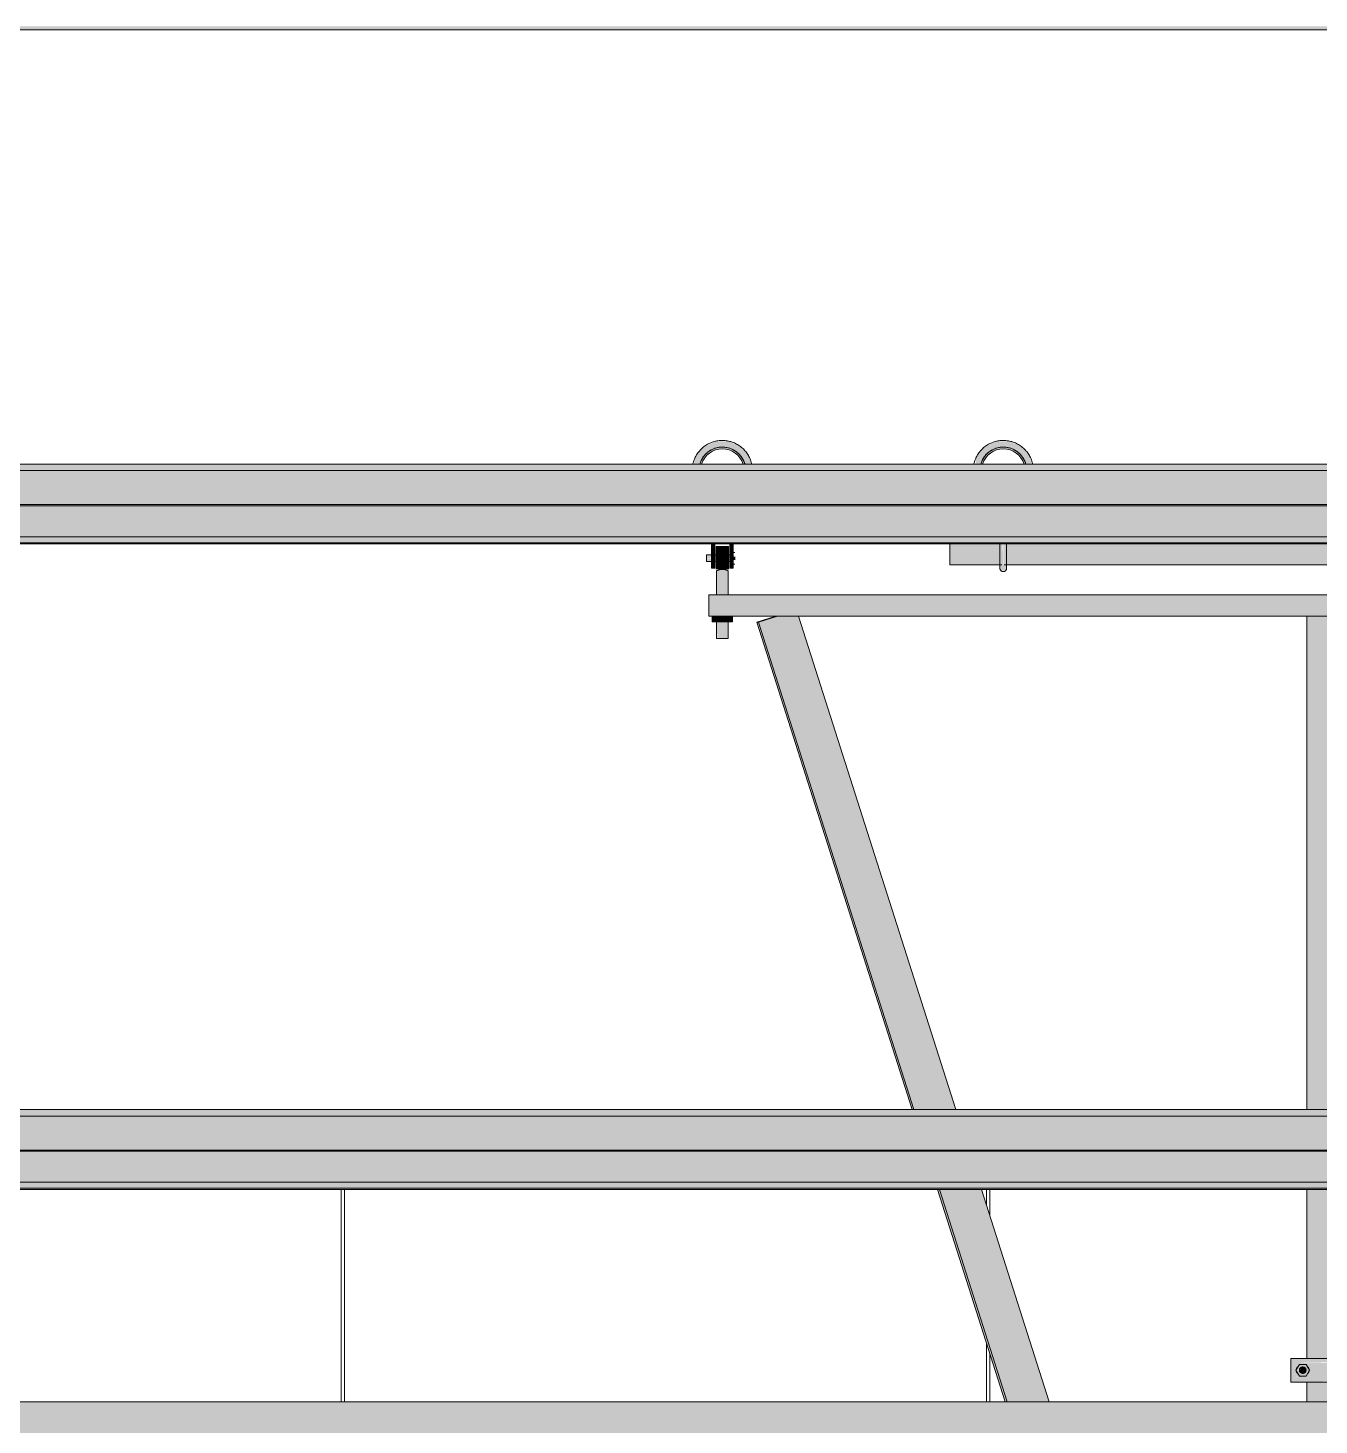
# Model space of a CAD drawing. Header units: inches. Extents: x 20426 to 92531, y -195 to 750.
# Drawn here: x 27466.6 to 27563.1, y 220.9 to 325.3 of the extents above; entities that cross this region are included whole.
import ezdxf

# ---------------------------------------------------------------- set-up
doc = ezdxf.new("R2010")
doc.units = ezdxf.units.IN
doc.header["$MEASUREMENT"] = 0
for name, color, linetype, lineweight in [('A-GLAZ-CWMG', 51, 'Continuous', 9), ('A-WALL-PATT', 111, 'Continuous', 13), ('M-HVAC-DUCT', 70, 'Continuous', 9), ('Q-SPCQ', 91, 'Continuous', 9), ('S-BEAM', 12, 'Continuous', 9)]:
    doc.layers.add(name, color=color, linetype=linetype, lineweight=lineweight)

# ---------------------------------------------------------------- blocks, each defined once
blk = doc.blocks.new('Girt_Z - 8_D-757207-Elevation - South')
at = {"layer": 'S-BEAM'}
h = blk.add_hatch(color=256, dxfattribs=at)
h.paths.add_polyline_path([(25949.14, 244), (25971.39, 244), (25971.39, 244.48), (25890.95, 244.48), (25890.95, 244), (25914.59, 244)], flags=0)
h.paths.add_polyline_path([(24774.17, 244), (25830.8, 244), (25830.8, 244.48), (22795.77, 244.48), (22795.77, 244), (24765.53, 244)], flags=0)
h = blk.add_hatch(color=256, dxfattribs=at)
h.paths.add_polyline_path([(25707.24, 241.63), (25830.8, 241.63), (25830.8, 244), (22795.77, 244), (22795.77, 241.63), (25672.68, 241.63)], flags=0)
h.paths.add_polyline_path([(25925.06, 241.63), (25925.06, 242.13), (25971.39, 242.13), (25971.39, 244), (25890.95, 244), (25890.95, 241.63), (25914.59, 241.63)], flags=0)
h = blk.add_hatch(color=256, dxfattribs=at)
h.paths.add_polyline_path([(24808.73, 241.45), (25830.8, 241.47), (25830.8, 241.63), (22795.77, 241.63), (22795.77, 241.45), (24774.17, 241.45)], flags=0)
h.paths.add_polyline_path([(25925.06, 241.45), (25925.06, 241.63), (25890.95, 241.63), (25890.95, 241.45), (25914.59, 241.45)], flags=0)
h = blk.add_hatch(color=256, dxfattribs=at)
h.paths.add_polyline_path([(24843.29, 241.37), (25830.8, 241.41), (25830.8, 241.45), (22795.77, 241.41), (22795.77, 241.37), (24808.73, 241.37)], flags=0)
h.paths.add_polyline_path([(25925.06, 241.37), (25925.06, 241.45), (25890.95, 241.41), (25890.95, 241.37), (25914.59, 241.37)], flags=0)
h = blk.add_hatch(color=256, dxfattribs=at)
h.paths.add_polyline_path([(25629.48, 239.05), (25672.77, 239.05), (25672.77, 241.25), (25830.8, 241.25), (25830.8, 241.37), (22795.77, 241.37), (22795.77, 241.25), (22810.02, 241.25), (22810.02, 239.05), (25620.84, 239.05)], flags=0)
h.paths.add_polyline_path([(25890.95, 241.25), (25925.06, 241.25), (25925.06, 241.37), (25890.95, 241.37)], flags=0)
for points in [[(24635.94, 238.6), (25672.77, 238.6), (25672.77, 239.05), (22810.02, 239.05), (22810.02, 238.6), (24566.82, 238.6)], [(25672.77, 238.52), (25672.77, 238.6), (22810.02, 238.6), (22810.02, 238.52), (25672.68, 238.52)]]:
    blk.add_hatch(color=256, dxfattribs=at).paths.add_polyline_path(points, flags=0)
for p, q in [((22795.77, 244.48), (25830.8, 244.48)), ((22795.77, 244), (25830.8, 244)), ((22795.77, 241.45), (25830.8, 241.45)), ((22795.77, 241.37), (25830.8, 241.37)), ((22810.02, 239.05), (25672.77, 239.05)), ((22810.02, 238.6), (25672.77, 238.6)), ((22810.02, 238.52), (25672.77, 238.52))]:
    blk.add_line(p, q, dxfattribs=at)
blk = doc.blocks.new('Girt_Z - 8_D-V30-Elevation - South')
at = {"layer": 'S-BEAM'}
for points in [[(25949.14, 292.25), (25971.39, 292.25), (25971.39, 292.73), (22795.77, 292.73), (22795.77, 292.25), (25931.86, 292.25)], [(25949.14, 289.88), (25971.39, 289.88), (25971.39, 292.25), (22795.77, 292.25), (22795.77, 289.88), (25931.86, 289.88)], [(25003.12, 289.7), (25971.39, 289.72), (25971.39, 289.88), (22795.77, 289.88), (22795.77, 289.7), (24998.8, 289.7)], [(25668.36, 289.62), (25971.39, 289.66), (25971.39, 289.7), (22795.77, 289.66), (22795.77, 289.62), (25666.2, 289.62)], [(25949.14, 287.3), (25971.39, 287.3), (25971.39, 289.62), (22795.77, 289.62), (22795.77, 287.3), (25931.86, 287.3)], [(25949.14, 286.85), (25971.39, 286.85), (25971.39, 287.3), (22795.77, 287.3), (22795.77, 286.85), (25931.86, 286.85)], [(25971.39, 286.77), (25971.39, 286.85), (22795.77, 286.85), (22795.77, 286.77), (25949.14, 286.77)]]:
    blk.add_hatch(color=256, dxfattribs=at).paths.add_polyline_path(points, flags=0)
for p, q in [((22795.77, 292.73), (25971.39, 292.73)), ((22795.77, 292.25), (25971.39, 292.25)), ((22795.77, 289.7), (25971.39, 289.7)), ((22795.77, 289.62), (25971.39, 289.62)), ((22795.77, 287.3), (25971.39, 287.3)), ((22795.77, 286.85), (25971.39, 286.85)), ((22795.77, 286.77), (25971.39, 286.77))]:
    blk.add_line(p, q, dxfattribs=at)
blk = doc.blocks.new('Basketball_Backstop-Performance_Sports_Systems-3103-Ceiling_Hung - 27_-0_ to 27_-11 7_8_-652462-Elevation - South')
at = {"layer": 'Q-SPCQ'}
for points in [[(25573.35, 292.73), (25573.5, 292.77), (25573.76, 293.26), (25574.02, 293.56), (25574.42, 293.82), (25574.92, 293.97), (25575.37, 293.97), (25575.82, 293.86), (25576.19, 293.65), (25576.44, 293.45), (25576.74, 292.99), (25576.86, 292.73), (25577.31, 292.73), (25577.2, 293.23), (25576.57, 294.01), (25575.67, 294.44), (25574.67, 294.44), (25573.77, 294.01), (25573.14, 293.23), (25573.04, 292.73), (25573.29, 292.73)], [(25576.71, 292.73), (25576.85, 292.73), (25576.68, 293.12), (25576.41, 293.49), (25576.04, 293.77), (25575.62, 293.94), (25575.17, 294), (25574.72, 293.94), (25574.29, 293.77), (25573.93, 293.49), (25573.65, 293.12), (25573.49, 292.73), (25573.62, 292.73), (25573.76, 293.06), (25574.02, 293.4), (25574.36, 293.66), (25574.75, 293.82), (25575.17, 293.87), (25575.59, 293.82), (25575.98, 293.66), (25576.32, 293.4), (25576.58, 293.06)], [(25597.92, 292.73), (25598.31, 292.73), (25598.13, 293.31), (25597.57, 294.01), (25596.67, 294.44), (25595.67, 294.44), (25594.77, 294.01), (25594.14, 293.23), (25594.09, 292.73), (25594.49, 292.74), (25594.76, 293.27), (25595.08, 293.6), (25595.42, 293.82), (25595.91, 293.97), (25596.17, 294), (25596.79, 293.87), (25597.22, 293.63), (25597.49, 293.38), (25597.76, 292.93), (25597.86, 292.73)], [(25597.85, 292.73), (25597.68, 293.12), (25597.41, 293.49), (25597.04, 293.77), (25596.62, 293.94), (25596.17, 294), (25595.72, 293.94), (25595.29, 293.77), (25594.92, 293.48), (25594.65, 293.12), (25594.49, 292.73), (25594.62, 292.73), (25594.76, 293.06), (25595.02, 293.4), (25595.36, 293.66), (25595.75, 293.82), (25596.17, 293.87), (25596.59, 293.82), (25596.98, 293.66), (25597.32, 293.4), (25597.58, 293.06), (25597.73, 292.73)], [(25574.61, 285.69), (25574.61, 286.77), (25574.36, 286.77), (25574.36, 285.69)], [(25574.71, 285.66), (25575.64, 285.66), (25575.64, 286.56), (25574.71, 286.53), (25574.71, 285.89)], [(25575.98, 285.69), (25575.98, 286.77), (25575.73, 286.77), (25575.73, 285.69)], [(25596.17, 284.74), (25596.12, 286.77), (25595.94, 286.77), (25595.95, 285.54), (25595.95, 285.09), (25595.98, 285.01), (25595.96, 284.81)], [(25596.17, 284.74), (25596.37, 284.81), (25596.36, 284.96), (25596.41, 284.96), (25596.41, 285), (25596.38, 285.31), (25596.39, 286.77), (25596.22, 286.77), (25596.17, 286.7), (25596.17, 284.96)], [(25574.61, 284.96), (25574.61, 285.69), (25574.36, 285.69), (25574.36, 284.96)], [(25575.17, 284.86), (25575.64, 284.87), (25575.64, 285.66), (25574.71, 285.66), (25574.71, 284.87), (25575.1, 284.86)], [(25575.98, 284.96), (25575.98, 285.69), (25575.73, 285.69), (25575.73, 284.96)], [(25576.11, 285.69), (25576.11, 285.8), (25575.98, 285.8), (25575.98, 285.69)], [(25576.11, 285.57), (25576.11, 285.69), (25575.98, 285.69), (25575.98, 285.57)], [(25575.17, 280.94), (25575.17, 281.37), (25574.42, 281.37), (25574.42, 280.94)], [(25575.17, 280.94), (25575.92, 280.94), (25575.92, 281.37), (25575.17, 281.37)], [(25618.55, 224.75), (25618.73, 224.82), (25618.8, 225), (25618.73, 225.18), (25618.48, 225.24), (25618.3, 225), (25618.33, 224.87)]]:
    blk.add_hatch(color=256, dxfattribs=at).paths.add_polyline_path(points, flags=0)
h = blk.add_hatch(color=256, dxfattribs=at)
h.paths.add_polyline_path([(25595.97, 285.19), (25595.92, 285.25), (25595.96, 285.25)], flags=0)
h.paths.add_polyline_path([(25592.17, 285.19), (25595.97, 285.19), (25595.93, 286.51), (25595.92, 286.77), (25592.17, 286.77), (25592.17, 285.25)], flags=0)
h.paths.add_polyline_path([(25596.41, 285.19), (25621.23, 285.22), (25621.23, 286.77), (25621.17, 286.77), (25621.17, 286.47), (25620.98, 286.48), (25620.98, 286.77), (25596.39, 286.77), (25596.39, 285.57), (25596.4, 285.19)], flags=0)
h.paths.add_polyline_path([(25647.97, 285.19), (25647.92, 285.25), (25647.96, 285.24)], flags=0)
h.paths.add_polyline_path([(25623.11, 285.19), (25647.97, 285.24), (25647.93, 286.48), (25647.92, 286.77), (25623.36, 286.72), (25623.36, 286.47), (25623.17, 286.48), (25623.17, 286.77), (25623.11, 286.72), (25623.11, 285.22)], flags=0)
h.paths.add_polyline_path([(25648.4, 285.19), (25652.17, 285.19), (25652.17, 286.77), (25648.39, 286.77), (25648.39, 285.57), (25648.39, 285.22)], flags=0)
h = blk.add_hatch(color=256, dxfattribs=at)
h.paths.add_polyline_path([(25573.98, 285.69), (25574.36, 285.74), (25574.36, 285.94), (25573.98, 285.9), (25573.98, 285.75)], flags=0)
h.paths.add_polyline_path([(25575.73, 285.69), (25575.73, 285.94), (25575.64, 285.89), (25575.64, 285.69)], flags=0)
h.paths.add_polyline_path([(25574.71, 285.69), (25574.71, 285.94), (25574.61, 285.89), (25574.61, 285.69)], flags=0)
h = blk.add_hatch(color=256, dxfattribs=at)
h.paths.add_polyline_path([(25574.61, 285.44), (25574.71, 285.49), (25574.71, 285.69), (25574.61, 285.66), (25574.61, 285.44)], flags=0)
h.paths.add_polyline_path([(25574.36, 285.44), (25574.36, 285.69), (25573.98, 285.69), (25573.98, 285.44)], flags=0)
h.paths.add_polyline_path([(25575.64, 285.44), (25575.73, 285.49), (25575.73, 285.69), (25575.64, 285.63), (25575.64, 285.44)], flags=0)
h = blk.add_hatch(color=256, dxfattribs=at)
h.paths.add_polyline_path([(25575.48, 279.69), (25575.61, 279.69), (25575.56, 280.94), (25574.74, 280.94), (25574.8, 279.69), (25575.39, 279.69)], flags=0)
h.paths.add_polyline_path([(25575.22, 282.95), (25575.61, 282.95), (25575.58, 284.76), (25575.25, 284.86), (25574.95, 284.83), (25574.74, 284.75), (25574.77, 282.95), (25575.13, 282.95)], flags=0)
h = blk.add_hatch(color=256, dxfattribs=at)
h.paths.add_polyline_path([(25667.28, 281.37), (25670.17, 281.37), (25670.17, 282.95), (25623.11, 282.95), (25623.11, 281.37), (25666.2, 281.37)], flags=0)
h.paths.add_polyline_path([(25577.65, 281.37), (25621.23, 281.37), (25621.23, 282.95), (25574.17, 282.95), (25574.17, 281.37)], flags=0)
h = blk.add_hatch(color=256, dxfattribs=at)
h.paths.add_polyline_path([(25596.32, 222.64), (25596.45, 222.64), (25591.39, 238.52), (25591.26, 238.52)], flags=0)
h.paths.add_polyline_path([(25589.36, 244.48), (25589.49, 244.48), (25577.87, 280.92), (25577.74, 280.92), (25589.14, 245.16)], flags=0)
h = blk.add_hatch(color=256, dxfattribs=at)
h.paths.add_polyline_path([(25596.45, 222.64), (25599.59, 222.64), (25594.53, 238.52), (25591.39, 238.52)], flags=0)
h.paths.add_polyline_path([(25589.49, 244.48), (25592.63, 244.48), (25580.86, 281.37), (25579.29, 281.37), (25577.87, 280.92), (25589.27, 245.16)], flags=0)
h = blk.add_hatch(color=256, dxfattribs=at)
h.paths.add_polyline_path([(25623.31, 222.64), (25625.49, 222.64), (25625.49, 224.12), (25623.55, 224.07), (25623.55, 224), (25623.17, 224), (25623.17, 224.12), (25623.11, 224.07), (25623.11, 222.64), (25623.17, 222.64)], flags=0)
h.paths.add_polyline_path([(25620.8, 222.64), (25621.23, 222.64), (25621.17, 224), (25620.8, 224), (25620.79, 224.12), (25618.86, 224.12), (25618.86, 222.64), (25620.52, 222.64)], flags=0)
h.paths.add_polyline_path([(25618.92, 224.76), (25619.04, 224.93), (25618.97, 224.86), (25618.94, 224.79)], flags=0)
h.paths.add_polyline_path([(25619.05, 225.01), (25618.97, 225.2), (25618.98, 225.12), (25619.04, 225.03)], flags=0)
h.paths.add_polyline_path([(25620.8, 225.87), (25620.84, 226), (25621.17, 226), (25621.23, 238.52), (25618.86, 238.52), (25618.86, 225.87), (25620.79, 225.87)], flags=0)
h.paths.add_polyline_path([(25625.49, 225.87), (25625.49, 238.52), (25623.11, 238.52), (25623.11, 225.87), (25623.17, 225.87), (25623.17, 226), (25623.55, 226), (25623.55, 225.87), (25625.41, 225.87)], flags=0)
h.paths.add_polyline_path([(25625.49, 244.48), (25625.49, 281.37), (25623.11, 281.37), (25623.11, 244.48), (25625.4, 244.48)], flags=0)
h.paths.add_polyline_path([(25620.52, 244.48), (25621.23, 244.48), (25621.23, 281.37), (25618.86, 281.37), (25618.86, 244.48), (25619.98, 244.48)], flags=0)
h = blk.add_hatch(color=256, dxfattribs=at)
h.paths.add_polyline_path([(25617.67, 225.56), (25620.8, 225.62), (25620.8, 225.87), (25617.67, 225.83), (25617.67, 225.64)], flags=0)
h.paths.add_polyline_path([(25623.55, 225.56), (25626.67, 225.56), (25626.67, 225.87), (25623.55, 225.83), (25623.55, 225.59)], flags=0)
h.paths.add_polyline_path([(25623.11, 225.56), (25623.17, 225.59), (25623.17, 225.87), (25623.11, 225.83), (25623.11, 225.59)], flags=0)
h = blk.add_hatch(color=256, dxfattribs=at)
h.paths.add_polyline_path([(25617.67, 224.44), (25620.8, 224.44), (25620.8, 225.56), (25617.67, 225.56), (25617.67, 224.56)], flags=0)
h.paths.add_polyline_path([(25617.67, 224.44), (25618.28, 224.59), (25618.06, 225.07), (25618.21, 225.29), (25618.28, 225.41), (25618.37, 225.44), (25618.8, 225.44), (25619.04, 224.93), (25618.9, 224.73), (25618.77, 224.56), (25618.04, 224.53)], flags=0)
h.paths.add_polyline_path([(25623.17, 224.44), (25623.17, 225.56), (25623.11, 225.56), (25623.11, 224.44)], flags=0)
h.paths.add_polyline_path([(25626.67, 224.44), (25626.67, 225.56), (25626.07, 225.41), (25626.29, 224.93), (25626.13, 224.71), (25626.07, 224.59), (25626.3, 224.53)], flags=0)
h.paths.add_polyline_path([(25623.55, 224.44), (25626.67, 224.44), (25625.98, 224.56), (25625.55, 224.56), (25625.31, 225.07), (25625.45, 225.27), (25625.58, 225.44), (25626.3, 225.47), (25626.67, 225.56), (25623.55, 225.56), (25623.55, 224.66)], flags=0)
h = blk.add_hatch(color=256, dxfattribs=at)
h.paths.add_polyline_path([(25618.73, 224.56), (25618.8, 224.56), (25619.05, 225), (25618.8, 225.44), (25618.3, 225.44), (25618.04, 225), (25618.33, 224.56)], flags=0)
h.paths.add_polyline_path([(25625.92, 224.56), (25626.05, 224.56), (25626.3, 225), (25626.05, 225.44), (25625.55, 225.44), (25625.29, 225), (25625.55, 224.56), (25625.62, 224.56)], flags=0)
h.paths.add_polyline_path([(25625.8, 224.75), (25625.62, 224.82), (25625.55, 225), (25625.62, 225.18), (25625.8, 225.25), (25625.98, 225.18), (25626.05, 225), (25625.98, 224.82), (25625.86, 224.76)], flags=0)
h.paths.add_polyline_path([(25618.55, 224.75), (25618.37, 224.82), (25618.3, 225), (25618.37, 225.18), (25618.55, 225.25), (25618.73, 225.18), (25618.8, 225), (25618.73, 224.82), (25618.61, 224.76)], flags=0)
h = blk.add_hatch(color=256, dxfattribs=at)
h.paths.add_polyline_path([(25626.67, 224.12), (25626.67, 224.44), (25623.55, 224.38), (25623.55, 224.12), (25625.16, 224.12)], flags=0)
h.paths.add_polyline_path([(25621.17, 224.12), (25621.23, 224.17), (25621.17, 224.13)], flags=0)
h.paths.add_polyline_path([(25623.17, 224.12), (25623.17, 224.44), (25623.11, 224.39), (25623.11, 224.12)], flags=0)
h.paths.add_polyline_path([(25617.67, 224.12), (25620.8, 224.17), (25620.8, 224.44), (25617.67, 224.44), (25617.67, 224.14)], flags=0)
for p, q in [((25574.36, 285.69), (25574.36, 286.77)), ((25574.61, 286.77), (25574.61, 285.69)), ((25575.64, 286.56), (25574.71, 286.56)), ((25574.71, 285.66), (25574.71, 286.56)), ((25575.64, 286.56), (25575.64, 285.66)), ((25575.73, 285.69), (25575.73, 286.77)), ((25575.98, 286.77), (25575.98, 285.69)), ((25592.17, 285.19), (25592.17, 286.77)), ((25574.36, 285.94), (25573.98, 285.94)), ((25573.98, 285.69), (25573.98, 285.94)), ((25573.98, 285.44), (25573.98, 285.69)), ((25573.98, 285.44), (25574.36, 285.44)), ((25574.36, 284.96), (25574.36, 285.69)), ((25574.71, 285.94), (25574.61, 285.94)), ((25574.61, 285.69), (25574.61, 284.96)), ((25574.61, 285.44), (25574.71, 285.44)), ((25574.71, 284.87), (25574.71, 285.66)), ((25575.73, 285.94), (25575.64, 285.94)), ((25575.64, 285.66), (25575.64, 284.87)), ((25575.64, 285.44), (25575.73, 285.44)), ((25575.73, 284.96), (25575.73, 285.69)), ((25576.11, 286.12), (25575.98, 286.12)), ((25575.98, 285.69), (25575.98, 284.96)), ((25575.98, 285.25), (25576.11, 285.25)), ((25576.11, 285.8), (25576.11, 285.69)), ((25576.11, 285.69), (25576.11, 285.57)), ((25592.17, 285.19), (25596.06, 285.19)), ((25596.23, 285.19), (25621.23, 285.19)), ((25574.36, 284.94), (25574.61, 284.94)), ((25574.71, 284.75), (25574.74, 284.75)), ((25574.74, 284.75), (25574.74, 282.95)), ((25575.61, 282.95), (25575.61, 284.75)), ((25575.61, 284.75), (25575.64, 284.75)), ((25575.73, 284.94), (25575.98, 284.94)), ((25574.17, 281.37), (25574.17, 282.95)), ((25621.23, 282.95), (25574.17, 282.95)), ((25621.23, 281.37), (25574.17, 281.37)), ((25574.42, 280.94), (25574.42, 281.37)), ((25575.17, 280.94), (25574.42, 280.94)), ((25574.74, 281.37), (25574.74, 279.69)), ((25575.17, 280.94), (25575.17, 281.37)), ((25575.92, 280.94), (25575.17, 280.94)), ((25575.61, 279.69), (25575.61, 281.37)), ((25575.92, 280.94), (25575.92, 281.37)), ((25579.16, 281.37), (25577.74, 280.92)), ((25577.74, 280.92), (25577.87, 280.92)), ((25589.36, 244.48), (25577.74, 280.92)), ((25577.87, 280.92), (25579.29, 281.37)), ((25589.49, 244.48), (25577.87, 280.92)), ((25580.86, 281.37), (25592.63, 244.48)), ((25618.86, 281.37), (25618.86, 244.48)), ((25575.61, 279.69), (25574.74, 279.69)), ((25596.32, 222.64), (25591.26, 238.52)), ((25596.45, 222.64), (25591.39, 238.52)), ((25594.53, 238.52), (25599.59, 222.64)), ((25618.86, 238.52), (25618.86, 225.86)), ((25620.8, 225.87), (25617.67, 225.87)), ((25617.67, 225.56), (25617.67, 225.87)), ((25617.67, 224.44), (25617.67, 225.56)), ((25618.3, 225.44), (25618.04, 225)), ((25618.04, 225), (25618.3, 224.56)), ((25618.8, 225.44), (25618.3, 225.44)), ((25618.3, 224.56), (25618.8, 224.56)), ((25619.05, 225), (25618.8, 225.44)), ((25618.8, 224.56), (25619.05, 225)), ((25617.67, 224.12), (25617.67, 224.44)), ((25617.67, 224.12), (25620.8, 224.12)), ((25618.86, 224.14), (25618.86, 222.64))]:
    blk.add_line(p, q, dxfattribs=at)
at = {"layer": 'Q-SPCQ', "flags": 128}
for points in [[(25577.35, 292.78), (25577.33, 292.87), (25577.3, 292.96), (25577.27, 293.04), (25577.24, 293.13), (25577.2, 293.21), (25577.16, 293.29), (25577.12, 293.37), (25577.08, 293.45), (25577.03, 293.52), (25576.97, 293.59), (25576.92, 293.66), (25576.86, 293.73), (25576.8, 293.8), (25576.74, 293.86), (25576.67, 293.93), (25576.6, 293.98), (25576.53, 294.04), (25576.46, 294.09), (25576.38, 294.14), (25576.31, 294.19), (25576.23, 294.23), (25576.15, 294.28), (25576.07, 294.31), (25575.98, 294.35), (25575.9, 294.38), (25575.81, 294.41), (25575.73, 294.43), (25575.64, 294.45), (25575.55, 294.47), (25575.46, 294.48), (25575.37, 294.49), (25575.28, 294.5), (25575.19, 294.5), (25575.1, 294.5), (25575.01, 294.49), (25574.92, 294.49), (25574.83, 294.48), (25574.75, 294.46), (25574.66, 294.44), (25574.57, 294.42), (25574.48, 294.39), (25574.4, 294.36), (25574.32, 294.33), (25574.23, 294.3), (25574.15, 294.26), (25574.07, 294.21), (25573.99, 294.17), (25573.92, 294.12), (25573.84, 294.07), (25573.77, 294.01), (25573.7, 293.96), (25573.64, 293.9), (25573.57, 293.83), (25573.51, 293.77), (25573.45, 293.7), (25573.39, 293.63), (25573.34, 293.56), (25573.29, 293.49), (25573.24, 293.41), (25573.2, 293.33), (25573.15, 293.25), (25573.12, 293.17), (25573.08, 293.09), (25573.05, 293), (25573.02, 292.92), (25573, 292.83), (25572.97, 292.74)], [(25598.35, 292.78), (25598.33, 292.87), (25598.3, 292.96), (25598.27, 293.04), (25598.24, 293.13), (25598.2, 293.21), (25598.16, 293.29), (25598.12, 293.37), (25598.08, 293.45), (25598.03, 293.52), (25597.97, 293.59), (25597.92, 293.66), (25597.86, 293.73), (25597.8, 293.8), (25597.74, 293.86), (25597.67, 293.93), (25597.6, 293.98), (25597.53, 294.04), (25597.46, 294.09), (25597.38, 294.14), (25597.31, 294.19), (25597.23, 294.23), (25597.15, 294.28), (25597.07, 294.31), (25596.98, 294.35), (25596.9, 294.38), (25596.81, 294.41), (25596.73, 294.43), (25596.64, 294.45), (25596.55, 294.47), (25596.46, 294.48), (25596.37, 294.49), (25596.28, 294.5), (25596.19, 294.5), (25596.1, 294.5), (25596.01, 294.49), (25595.92, 294.49), (25595.83, 294.48), (25595.75, 294.46), (25595.66, 294.44), (25595.57, 294.42), (25595.48, 294.39), (25595.4, 294.36), (25595.32, 294.33), (25595.23, 294.3), (25595.15, 294.26), (25595.07, 294.21), (25594.99, 294.17), (25594.92, 294.12), (25594.84, 294.07), (25594.77, 294.01), (25594.7, 293.96), (25594.64, 293.9), (25594.57, 293.83), (25594.51, 293.77), (25594.45, 293.7), (25594.39, 293.63), (25594.34, 293.56), (25594.29, 293.49), (25594.24, 293.41), (25594.2, 293.33), (25594.15, 293.25), (25594.12, 293.17), (25594.08, 293.09), (25594.05, 293), (25594.02, 292.92), (25594, 292.83), (25593.97, 292.74)], [(25573.49, 292.73), (25573.51, 292.8), (25573.53, 292.87), (25573.56, 292.93), (25573.59, 293), (25573.62, 293.06), (25573.65, 293.12), (25573.69, 293.18), (25573.72, 293.24), (25573.77, 293.3), (25573.81, 293.35), (25573.85, 293.4), (25573.9, 293.46)], [(25574, 293.55), (25574.05, 293.6), (25574.11, 293.64), (25574.17, 293.68), (25574.22, 293.72), (25574.28, 293.76), (25574.34, 293.79), (25574.41, 293.83), (25574.47, 293.85), (25574.53, 293.88), (25574.6, 293.91), (25574.67, 293.93), (25574.73, 293.95), (25574.8, 293.96), (25574.87, 293.97), (25574.94, 293.99), (25575.01, 293.99), (25575.08, 294), (25575.15, 294), (25575.22, 294), (25575.29, 294), (25575.36, 293.99), (25575.43, 293.98), (25575.5, 293.97), (25575.57, 293.95), (25575.63, 293.94), (25575.7, 293.92), (25575.77, 293.89), (25575.83, 293.87), (25575.9, 293.84), (25575.96, 293.81), (25576.02, 293.78), (25576.08, 293.74), (25576.14, 293.7), (25576.2, 293.66), (25576.25, 293.62), (25576.31, 293.58), (25576.36, 293.53)], [(25594.49, 292.73), (25594.51, 292.8), (25594.53, 292.87), (25594.56, 292.93), (25594.59, 293), (25594.62, 293.06), (25594.65, 293.12), (25594.69, 293.18), (25594.72, 293.24), (25594.77, 293.3), (25594.81, 293.35), (25594.85, 293.4), (25594.9, 293.46)], [(25595, 293.55), (25595.05, 293.6), (25595.11, 293.64), (25595.17, 293.68), (25595.22, 293.72), (25595.28, 293.76), (25595.34, 293.79), (25595.41, 293.83), (25595.47, 293.85), (25595.53, 293.88), (25595.6, 293.91), (25595.67, 293.93), (25595.73, 293.95), (25595.8, 293.96), (25595.87, 293.97), (25595.94, 293.99), (25596.01, 293.99), (25596.08, 294), (25596.15, 294), (25596.22, 294), (25596.29, 294), (25596.36, 293.99), (25596.43, 293.98), (25596.5, 293.97), (25596.57, 293.95), (25596.63, 293.94), (25596.7, 293.92), (25596.77, 293.89), (25596.83, 293.87), (25596.9, 293.84), (25596.96, 293.81), (25597.02, 293.78), (25597.08, 293.74), (25597.14, 293.7), (25597.2, 293.66), (25597.25, 293.62), (25597.31, 293.58), (25597.36, 293.53)], [(25576.46, 293.43), (25576.51, 293.38), (25576.55, 293.33), (25576.59, 293.27), (25576.63, 293.21), (25576.67, 293.15), (25576.7, 293.09), (25576.74, 293.03), (25576.77, 292.97), (25576.79, 292.9), (25576.82, 292.84), (25576.84, 292.77)], [(25597.46, 293.43), (25597.51, 293.38), (25597.55, 293.33), (25597.59, 293.27), (25597.63, 293.21), (25597.67, 293.15), (25597.7, 293.09), (25597.74, 293.03), (25597.77, 292.97), (25597.79, 292.9), (25597.82, 292.84), (25597.84, 292.77)], [(25595.92, 286.77), (25595.92, 286.7), (25595.92, 286.62), (25595.92, 286.54), (25595.92, 286.46), (25595.92, 286.38), (25595.92, 286.31), (25595.92, 286.23), (25595.92, 286.16), (25595.92, 286.09), (25595.92, 286.01), (25595.92, 285.94), (25595.92, 285.88), (25595.92, 285.81), (25595.92, 285.74), (25595.92, 285.68), (25595.92, 285.62), (25595.92, 285.56), (25595.92, 285.5), (25595.92, 285.45), (25595.92, 285.4), (25595.92, 285.35), (25595.92, 285.3), (25595.92, 285.25), (25595.92, 285.21), (25595.92, 285.17), (25595.92, 285.14), (25595.92, 285.1), (25595.92, 285.07), (25595.92, 285.05), (25595.92, 285.02), (25595.92, 285), (25595.92, 284.98), (25595.92, 284.97), (25595.92, 284.95), (25595.92, 284.95), (25595.92, 284.94), (25595.92, 284.94)], [(25596.42, 284.94), (25596.42, 284.94), (25596.42, 284.94), (25596.42, 284.95), (25596.42, 284.96), (25596.42, 284.98), (25596.42, 284.99), (25596.42, 285.02), (25596.42, 285.04), (25596.42, 285.07), (25596.42, 285.1), (25596.42, 285.13), (25596.42, 285.16), (25596.42, 285.2), (25596.42, 285.24), (25596.42, 285.29), (25596.42, 285.33), (25596.42, 285.38), (25596.42, 285.43), (25596.42, 285.49), (25596.42, 285.54), (25596.42, 285.6), (25596.42, 285.66), (25596.42, 285.73), (25596.42, 285.79), (25596.42, 285.86), (25596.42, 285.93), (25596.42, 285.99), (25596.42, 286.07), (25596.42, 286.14), (25596.42, 286.21), (25596.42, 286.29), (25596.42, 286.36), (25596.42, 286.44), (25596.42, 286.52), (25596.42, 286.6), (25596.42, 286.68), (25596.42, 286.76)], [(25595.92, 284.94), (25595.92, 284.94), (25595.92, 284.94), (25595.92, 284.95), (25595.92, 284.96), (25595.92, 284.98), (25595.92, 284.99), (25595.92, 285.02), (25595.92, 285.04), (25595.92, 285.07), (25595.92, 285.1), (25595.92, 285.13), (25595.92, 285.16), (25595.92, 285.2)], [(25596.42, 285.21), (25596.42, 285.17), (25596.42, 285.14), (25596.42, 285.1), (25596.42, 285.07), (25596.42, 285.05), (25596.42, 285.02), (25596.42, 285), (25596.42, 284.98), (25596.42, 284.97), (25596.42, 284.95), (25596.42, 284.95), (25596.42, 284.94), (25596.42, 284.94)], [(25596.17, 284.69), (25596.16, 284.69), (25596.15, 284.69), (25596.14, 284.69), (25596.13, 284.69), (25596.12, 284.69), (25596.11, 284.69), (25596.1, 284.7), (25596.09, 284.7), (25596.08, 284.7), (25596.07, 284.71), (25596.06, 284.71), (25596.05, 284.72), (25596.04, 284.72), (25596.04, 284.73), (25596.03, 284.73), (25596.02, 284.74), (25596.01, 284.74), (25596, 284.75), (25596, 284.76), (25595.99, 284.76), (25595.98, 284.77), (25595.98, 284.78), (25595.97, 284.79), (25595.96, 284.79), (25595.96, 284.8), (25595.95, 284.81), (25595.95, 284.82), (25595.94, 284.83), (25595.94, 284.84), (25595.94, 284.85), (25595.93, 284.86), (25595.93, 284.87), (25595.93, 284.88), (25595.92, 284.89), (25595.92, 284.9), (25595.92, 284.9), (25595.92, 284.91), (25595.92, 284.92), (25595.92, 284.93), (25595.92, 284.94)], [(25596.42, 284.94), (25596.42, 284.93), (25596.42, 284.92), (25596.42, 284.91), (25596.42, 284.9), (25596.41, 284.89), (25596.41, 284.88), (25596.41, 284.87), (25596.41, 284.86), (25596.4, 284.85), (25596.4, 284.84), (25596.39, 284.83), (25596.39, 284.82), (25596.39, 284.81), (25596.38, 284.8), (25596.38, 284.8), (25596.37, 284.79), (25596.36, 284.78), (25596.36, 284.77), (25596.35, 284.77), (25596.34, 284.76), (25596.34, 284.75), (25596.33, 284.74), (25596.32, 284.74), (25596.31, 284.73), (25596.3, 284.73), (25596.3, 284.72), (25596.29, 284.72), (25596.28, 284.71), (25596.27, 284.71), (25596.26, 284.7), (25596.25, 284.7), (25596.24, 284.7), (25596.23, 284.7), (25596.22, 284.69), (25596.21, 284.69), (25596.2, 284.69), (25596.19, 284.69), (25596.18, 284.69), (25596.17, 284.69), (25596.17, 284.69)], [(25618.51, 225.25), (25618.52, 225.25), (25618.53, 225.25), (25618.54, 225.25), (25618.55, 225.25), (25618.55, 225.25)], [(25618.54, 224.75), (25618.53, 224.75), (25618.52, 224.75), (25618.51, 224.75)], [(25618.55, 225.25), (25618.55, 225.25), (25618.56, 225.25)], [(25618.57, 224.75), (25618.56, 224.75), (25618.55, 224.75), (25618.55, 224.75)]]:
    blk.add_lwpolyline(points, dxfattribs=at)
at = {"layer": 'Q-SPCQ'}
for centre, radius, start, end in [((25575.17, 292.25), 1.75, 16.0362, 163.9638), ((25575.17, 292.25), 1.62, 17.3542, 162.6458), ((25596.17, 292.25), 1.75, 16.0362, 163.9638), ((25596.17, 292.25), 1.62, 17.3542, 162.6458), ((25618.33, 225), 0.281, 120, 240), ((25618.55, 225), 0.25, 0, 180), ((25618.55, 225), 0.25, 105, 210), ((25618.55, 225), 0.25, 180, 0), ((25618.55, 225), 0.25, 225, 270), ((25618.55, 225), 0.25, 60, 90), ((25618.55, 225), 0.25, 270, 300), ((25618.55, 225), 0.25, 330, 30), ((25618.77, 225), 0.281, 300, 60)]:
    blk.add_arc(centre, radius, start, end, dxfattribs=at)
blk.add_open_spline([(25575.61, 284.75), (25575.61, 284.75), (25575.61, 284.75), (25575.6, 284.76), (25575.58, 284.76), (25575.57, 284.77), (25575.55, 284.78), (25575.54, 284.78), (25575.52, 284.79), (25575.51, 284.79), (25575.5, 284.8), (25575.48, 284.81), (25575.46, 284.81), (25575.43, 284.82), (25575.41, 284.83), (25575.39, 284.83), (25575.38, 284.84), (25575.35, 284.84), (25575.33, 284.85), (25575.29, 284.85), (25575.25, 284.86), (25575.21, 284.86), (25575.17, 284.86), (25575.13, 284.86), (25575.1, 284.86), (25575.06, 284.85), (25575.02, 284.85), (25574.99, 284.84), (25574.97, 284.84), (25574.95, 284.83), (25574.94, 284.83), (25574.92, 284.82), (25574.89, 284.81), (25574.87, 284.81), (25574.85, 284.8), (25574.84, 284.79), (25574.83, 284.79), (25574.81, 284.78), (25574.8, 284.78), (25574.78, 284.77), (25574.76, 284.76), (25574.75, 284.76), (25574.74, 284.75), (25574.74, 284.75), (25574.74, 284.75)], degree=3, knots=[0, 0, 0, 0, 0.055556, 0.083333, 0.111111, 0.138889, 0.166667, 0.194444, 0.208333, 0.222222, 0.236111, 0.25, 0.277778, 0.305556, 0.319444, 0.333333, 0.347222, 0.361111, 0.388889, 0.416667, 0.444444, 0.472222, 0.5, 0.527778, 0.555556, 0.583333, 0.611111, 0.638889, 0.652778, 0.666667, 0.680556, 0.694444, 0.722222, 0.75, 0.763889, 0.777778, 0.791667, 0.805556, 0.833333, 0.861111, 0.888889, 0.916667, 0.944444, 1, 1, 1, 1], dxfattribs=at)
blk = doc.blocks.new('Rectangular Mullion - Profile_Polycarbonate_Upper and left-839480-Elevation - South')
at = {"layer": 'A-GLAZ-CWMG'}
blk.add_hatch(color=256, dxfattribs=at).paths.add_polyline_path([(25949.14, 325.2), (25981.51, 325.2), (25981.51, 325.45), (22795.77, 325.45), (22795.77, 325.2), (25880.03, 325.2)], flags=0)
blk.add_line((25981.51, 325.2), (22795.77, 325.2), dxfattribs=at)

msp = doc.modelspace()

# ---------------------------------------------------------------- hatches: boundary and pattern name
at = {"layer": 'A-WALL-PATT', "lineweight": 9}
h = msp.add_hatch(dxfattribs=at)
h.set_pattern_fill('FP_13', color=256, style=0, pattern_type=2)
h.set_pattern_definition([(0, (27538.34, 0.25), (-193, 193), [48, -145]), (90, (27538.34, 0.25), (-193, 1e-14), [96.25, -96.75]), (180, (27586.34, 96.5), (-193, 193), [48, -145]), (90, (27586.34, 0.25), (-193, 1e-14), [96.25, -96.75]), (180, (27586.34, 96.75), (-193, 193), [48, -145]), (90, (27586.34, 96.75), (-193, 1e-14), [96.25, -96.75]), (0, (27538.34, 193), (-193, 193), [48, -145]), (90, (27538.34, 96.75), (-193, 1e-14), [96.25, -96.75]), (0, (27586.59, 48.25), (-193, 193), [48, -145]), (90, (27586.59, 0), (-193, 1e-14), [48.25, -144.75]), (90, (27634.59, 0), (-193, 1e-14), [48.25, -144.75]), (0, (27586.59, 144.75), (-193, 193), [48, -145]), (90, (27586.59, 48.5), (-193, 1e-14), [96.25, -96.75]), (180, (27634.59, 48.5), (-193, 193), [48, -145]), (90, (27634.59, 48.5), (-193, 1e-14), [96.25, -96.75]), (90, (27586.59, 145), (-193, 1e-14), [48, -145]), (180, (27634.59, 145), (-193, 193), [48, -145]), (90, (27634.59, 145), (-193, 1e-14), [48, -145]), (0, (27634.84, 0.25), (-193, 193), [48, -145]), (90, (27634.84, 0.25), (-193, 1e-14), [96.25, -96.75]), (180, (27682.84, 96.5), (-193, 193), [48, -145]), (90, (27682.84, 0.25), (-193, 1e-14), [96.25, -96.75]), (180, (27682.84, 96.75), (-193, 193), [48, -145]), (90, (27682.84, 96.75), (-193, 1e-14), [96.25, -96.75]), (180, (27682.84, 193), (-193, 193), [48, -145]), (90, (27634.84, 96.75), (-193, 1e-14), [96.25, -96.75]), (0, (27683.09, 48.25), (-193, 193), [48, -145]), (90, (27683.09, 0), (-193, 1e-14), [48.25, -144.75]), (90, (27731.09, 0), (-193, 1e-14), [48.25, -144.75]), (0, (27683.09, 144.75), (-193, 193), [48, -145]), (90, (27683.09, 48.5), (-193, 1e-14), [96.25, -96.75]), (180, (27731.09, 48.5), (-193, 193), [48, -145]), (90, (27731.09, 48.5), (-193, 1e-14), [96.25, -96.75]), (90, (27683.09, 145), (-193, 1e-14), [48, -145]), (180, (27731.09, 145), (-193, 193), [48, -145]), (90, (27731.09, 145), (-193, 1e-14), [48, -145])])
h.paths.add_polyline_path([(27616, 222.64), (27616.09, 222.64), (27616.09, 238.52), (27596.41, 238.52), (27591.35, 222.64), (27609.94, 222.64)], flags=0)
h.paths.add_polyline_path([(26775.21, 222.64), (26777.74, 222.64), (26798.75, 238.52), (26775.21, 238.52), (26775.21, 226.41)], flags=0)
h.paths.add_polyline_path([(26778.16, 222.64), (26874.08, 222.64), (26869.01, 238.52), (26799.17, 238.52), (26783.15, 226.41)], flags=0)
h.paths.add_polyline_path([(27581.45, 222.64), (27588.08, 222.64), (27593.14, 238.52), (27568.81, 238.52), (27568.83, 225.87), (27570, 225.83), (27570, 224.12), (27568.81, 224.12), (27568.83, 222.64), (27572.81, 222.64)], flags=0)
h.paths.add_polyline_path([(26877.35, 222.64), (26896.62, 222.64), (26896.6, 224.12), (26895.43, 224.17), (26895.43, 225.87), (26896.62, 225.87), (26896.62, 238.52), (26872.29, 238.52)], flags=0)
h.paths.add_polyline_path([(26903.24, 222.64), (26922.51, 222.64), (26927.58, 238.52), (26903.24, 238.52), (26903.25, 225.87), (26904.43, 225.83), (26904.43, 224.12), (26903.24, 224.07)], flags=0)
h.paths.add_polyline_path([(26944.37, 222.64), (27046.71, 222.64), (27046.71, 238.52), (26930.85, 238.52), (26925.78, 222.64), (26944.23, 222.64)], flags=0)
h.paths.add_polyline_path([(27064.71, 222.64), (27336.21, 222.64), (27336.21, 238.52), (27064.71, 238.52)], flags=0)
h.paths.add_polyline_path([(27354.21, 222.64), (27539.64, 222.64), (27534.58, 238.52), (27354.21, 238.52)], flags=0)
h.paths.add_polyline_path([(27542.92, 222.64), (27562.19, 222.64), (27562.19, 224.12), (27561, 224.17), (27561, 225.87), (27562.19, 225.87), (27562.19, 238.52), (27537.85, 238.52)], flags=0)
h.paths.add_polyline_path([(26903.81, 225), (26903.73, 225.18), (26903.68, 225.16), (26903.8, 225.01)], flags=0)
h.paths.add_polyline_path([(26903.56, 224.75), (26903.73, 224.82), (26903.68, 224.82), (26903.57, 224.76)], flags=0)
h.paths.add_polyline_path([(26903.92, 224.76), (26904.05, 224.93), (26903.98, 224.86), (26903.95, 224.8)], flags=0)
h.paths.add_polyline_path([(27569.49, 224.76), (27569.61, 224.93), (27569.55, 224.86), (27569.51, 224.8)], flags=0)
h.paths.add_polyline_path([(27569.3, 224.82), (27569.37, 225), (27569.32, 225), (27569.3, 224.86)], flags=0)
h.paths.add_polyline_path([(26904.05, 225.01), (26903.97, 225.2), (26903.99, 225.12), (26904.05, 225.03)], flags=0)
h.paths.add_polyline_path([(27569.62, 225.01), (27569.54, 225.2), (27569.56, 225.12), (27569.61, 225.03)], flags=0)
at = {"layer": 'M-HVAC-DUCT'}
h = msp.add_hatch(color=256, dxfattribs=at)
h.paths.add_polyline_path([(26214.21, 207.64), (26467.71, 207.66), (26467.71, 222.64), (26214.21, 222.64), (26214.21, 207.66)], flags=0)
h.paths.add_polyline_path([(26485.71, 207.64), (26757.21, 207.66), (26757.21, 222.64), (26485.71, 222.64), (26485.71, 207.66)], flags=0)
h.paths.add_polyline_path([(27336.21, 207.64), (27336.21, 222.64), (27064.71, 222.64), (27064.71, 207.64), (27270.42, 207.64)], flags=0)
h.paths.add_polyline_path([(27616.09, 207.64), (27616.09, 222.64), (27354.21, 222.64), (27354.21, 207.64), (27616, 207.64)], flags=0)
h.paths.add_polyline_path([(26775.21, 207.64), (27046.71, 207.66), (27046.71, 222.64), (26775.21, 222.64), (26775.21, 207.66)], flags=0)

# ---------------------------------------------------------------- linework, layer by layer
msp.add_line((27616.09, 222.64), (27354.21, 222.64), dxfattribs=at)

# ---------------------------------------------------------------- block references
at = {"layer": 'A-GLAZ-CWMG'}
msp.add_blockref('Rectangular Mullion - Profile_Polycarbonate_Upper and left-839480-Elevation - South', (1943.32, 0), dxfattribs=at)
at = {"layer": 'Q-SPCQ'}
msp.add_blockref('Basketball_Backstop-Performance_Sports_Systems-3103-Ceiling_Hung - 27_-0_ to 27_-11 7_8_-652462-Elevation - South', (1943.32, 0), dxfattribs=at)
at = {"layer": 'S-BEAM'}
for name in ['Girt_Z - 8_D-V30-Elevation - South', 'Girt_Z - 8_D-757207-Elevation - South']:
    msp.add_blockref(name, (1943.32, 0), dxfattribs=at)

doc.saveas('drawing.dxf')
